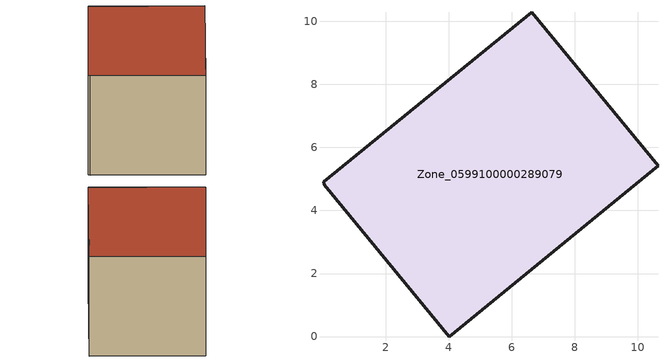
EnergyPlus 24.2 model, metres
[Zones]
Zone_0599100000289079
 floor ground (C_G): 4.02,0 0.06,4.82 0.03,4.92 6.64,10.28 10.64,5.42 z3.08
 wall outside (C_F): 4.02,0 10.64,5.42 6.64,10.28 0.03,4.92 0.06,4.82 4.02,0 z3.08:9.05
 roof outside (C_R): 0.06,4.82 4.02,0 10.64,5.42 6.64,10.28 0.03,4.92 z9.05
[BUILDING]
Pand.0599100000289079: North Axis=0; Terrain=City; Loads Convergence Tolerance Value=0.04; Temperature Convergence Tolerance Value=0.4; Solar Distribution=FullExterior; Maximum Number of Warmup Days=25; Minimum Number of Warmup Days=1
[Site:Location]
Rotterdam.The.Hague.AP_ZH_NLD Design_Conditions: Latitude=51.96; Longitude=4.45; Time Zone=1; Elevation=-4.5
[SITE:GROUNDTEMPERATURE:BUILDINGSURFACE]
18, 18, 18, 18, 18, 18, 18, 18, 18, 18, 18, 18
[MATERIAL] Thermal Absorptance=0.9; Solar Absorptance=0.7; Visible Absorptance=0.7
Name | Roughness | Thickness | Conductivity | Density | Specific Heat
G.TI.1946-1964 | MediumSmooth | 0.15 | 1 | 540 | 1210
F.TI.1946-1964 | Rough | 0.3 | 0.857143 | 1920 | 840
R.TI.1946-1964 | MediumRough | 0.2 | 0.277778 | 1500 | 1000
[CONSTRUCTION]
C_G: G.TI.1946-1964
C_F: F.TI.1946-1964
C_R: R.TI.1946-1964
[ZONE]
Zone_0599100000289079: Type=1; Multiplier=1; Ceiling Height=Autocalculate; Volume=Autocalculate; Floor Area=autocalculate; Part of Total Floor Area=Yes
[ZONEINFILTRATION:DESIGNFLOWRATE]
Infil_Zone_0599100000289079: Zone or ZoneList or Space or SpaceList=Zone_0599100000289079; Schedule=AlwaysOn; Design Flow Rate Calculation Method=Flow/Area; Flow Rate per Floor Area=0.003; Constant Term Coefficient=1; Temperature Term Coefficient=0; Velocity Term Coefficient=0; Velocity Squared Term Coefficient=0
[HVACTEMPLATE:ZONE:IDEALLOADSAIRSYSTEM]
Zone_0599100000289079: Maximum Heating Supply Air Temperature=50; Minimum Cooling Supply Air Temperature=13; Maximum Heating Supply Air Humidity Ratio=0.0156; Minimum Cooling Supply Air Humidity Ratio=0.0077; Heating Limit=NoLimit; Cooling Limit=NoLimit; Dehumidification Control Type=ConstantSensibleHeatRatio; Cooling Sensible Heat Ratio=0.7; Dehumidification Setpoint=60; Humidification Control Type=None; Humidification Setpoint=30; Outdoor Air Method=None; Outdoor Air Flow Rate per Person=0.00944; Outdoor Air Flow Rate per Zone Floor Area=0; Outdoor Air Flow Rate per Zone=0; Demand Controlled Ventilation Type=None; Outdoor Air Economizer Type=NoEconomizer; Heat Recovery Type=None; Sensible Heat Recovery Effectiveness=0.7; Latent Heat Recovery Effectiveness=0.65
[ZONECONTROL:THERMOSTAT]
ThermostatControl_Zone_0599100000289079: Zone or ZoneList=Zone_0599100000289079; Control Type Schedule=DualSetpointControlType; Control 1=Thermostat_Zone_0599100000289079; Temperature Difference Between Cutout And Setpoint=0
[THERMOSTATSETPOINT:DUALSETPOINT]
Thermostat_Zone_0599100000289079: Heating Setpoint Temperature Schedule=HeatingSetpoint_Zone_0599100000289079; Cooling Setpoint Temperature Schedule=CoolingSetpoint_Zone_0599100000289079
[SCHEDULE:COMPACT]
HeatingSetpoint_Zone_0599100000289079: Through: 12/31, For: AllDays, Until: 24:00, 21
CoolingSetpoint_Zone_0599100000289079: Through: 12/31, For: AllDays, Until: 24:00, 24
DualSetpointControlType: Through: 12/31, For: AllDays, Until: 24:00, 4
AlwaysOn: Through: 12/31, For: AllDays, Until: 24:00, 1
